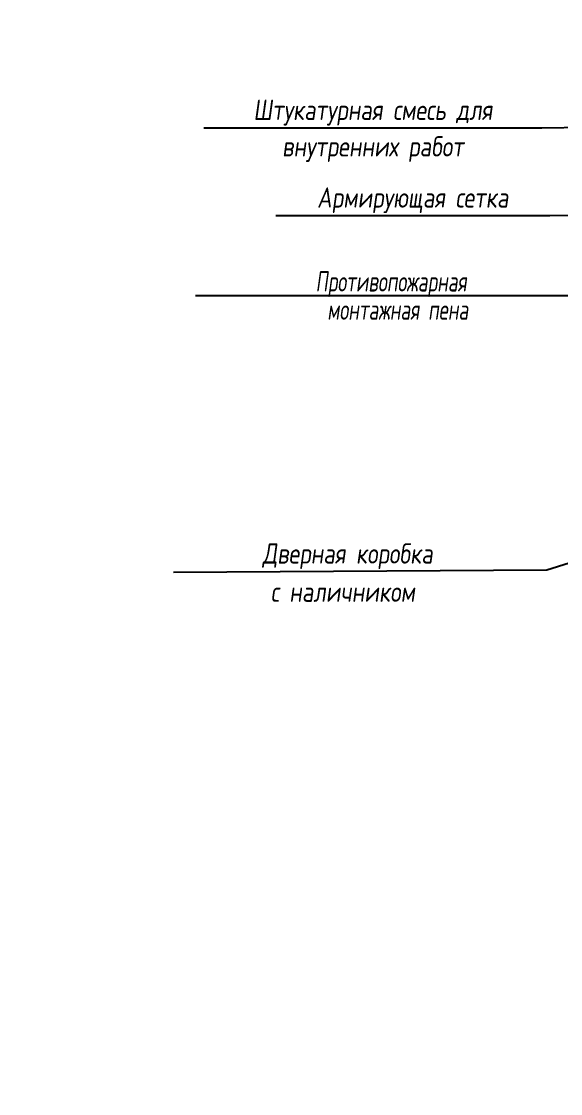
# Model space of a CAD drawing. Header units: millimetres. Extents: x -3689 to 3021565, y -698052 to -604547.
# Drawn here: x 2673801 to 2674134, y -673228 to -672567 of the extents above; entities that cross this region are included whole.
import ezdxf
from ezdxf.enums import TextEntityAlignment as Align

# ---------------------------------------------------------------- set-up
doc = ezdxf.new("R2010")
doc.units = ezdxf.units.MM
doc.layers.get('0').update_dxf_attribs({"lineweight": 0})
doc.layers.add('ВК-текст К1', color=7, linetype='Continuous', lineweight=25)
doc.styles.add('ГОСТ 2.304', font='CS_Gost2304.shx')

msp = doc.modelspace()

# ---------------------------------------------------------------- linework, layer by layer
at = {"lineweight": 25, "ltscale": 5}
for p, q in [((2674122.2111, -672632.4231), (2673913.6773, -672632.4231)), ((2674199.534, -672631.4383), (2674122.2111, -672632.4231)), ((2674127.1444, -672686.4485), (2673957.9856, -672686.4485)), ((2674218.3375, -672685.8451), (2674127.1444, -672686.4485)), ((2674161.4627, -672735.8875), (2673908.4532, -672735.8875)), ((2674220.6645, -672875.3693), (2674125.3388, -672904.92)), ((2674125.3388, -672904.92), (2673894.8828, -672906.5262))]:
    msp.add_line(p, q, dxfattribs=at)
at = {"color": 7}
msp.add_lwpolyline([(2674125.3388, -672904.92), (2674010.1108, -672905.7231)], dxfattribs=at)
at = {"layer": 'ВК-текст К1', "color": 3}
msp.add_circle((2674944.0996, -672909.7808), 7632.7516, dxfattribs=at)

# ---------------------------------------------------------------- texts
at = {"lineweight": 25, "ltscale": 5, "style": 'ГОСТ 2.304', "oblique": 8}
for s, p in [('Штукатурная смесь для', (2674017.9442, -672627.4231)), ('Армирующая сетка', (2674042.565, -672681.4485)), ('Дверная коробка', (2674002.3729, -672900.9653)), ('с наличником', (2673999.4221, -672924.5634))]:
    msp.add_text(s, height=12.5, dxfattribs=at).set_placement(p, align=Align.CENTER)
msp.add_text('внутренних работ', height=12.5, dxfattribs=at).set_placement((2674017.9442, -672637.4231), align=Align.TOP_CENTER)
at = {"lineweight": 25, "ltscale": 5, "style": 'ГОСТ 2.304', "oblique": 8, "width": 0.846907}
for s, p in [('Противопожарная ', (2674031.9063, -672733.1925)), (' монтажная пена', (2674030.5663, -672750.6062))]:
    msp.add_text(s, height=12.5, dxfattribs=at).set_placement(p, align=Align.CENTER)

doc.saveas('drawing.dxf')
